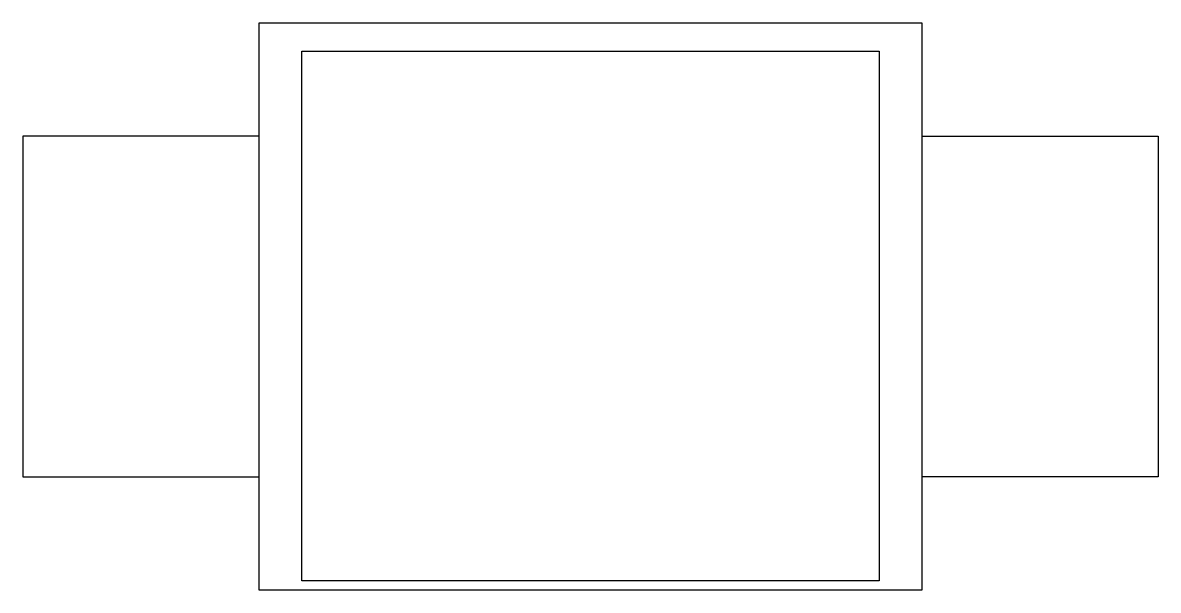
# Model space of a CAD drawing. Header units: millimetres. Extents: x -250 to 950, y 0 to 600.
import ezdxf

# ---------------------------------------------------------------- set-up
doc = ezdxf.new("R2010")
doc.units = ezdxf.units.MM
doc.header["$MEASUREMENT"] = 0

# ---------------------------------------------------------------- blocks, each defined once
blk = doc.blocks.new('KOPIERINGSMASKIN_LITEN_TOP')
for p, q in [((0, 600), (700, 600)), ((0, 0), (0, 600)), ((700, 600), (700, 0)), ((45, 570), (655, 570)), ((45, 10), (45, 570)), ((655, 570), (655, 10)), ((-250, 480), (-250, 120)), ((0, 480), (-250, 480)), ((700, 480), (950, 480)), ((950, 480), (950, 120)), ((-250, 120), (0, 120)), ((950, 120), (700, 120)), ((700, 0), (0, 0)), ((655, 10), (45, 10))]:
    blk.add_line(p, q)

msp = doc.modelspace()

# ---------------------------------------------------------------- block references
msp.add_blockref('KOPIERINGSMASKIN_LITEN_TOP', (0, 0))

doc.saveas('drawing.dxf')
